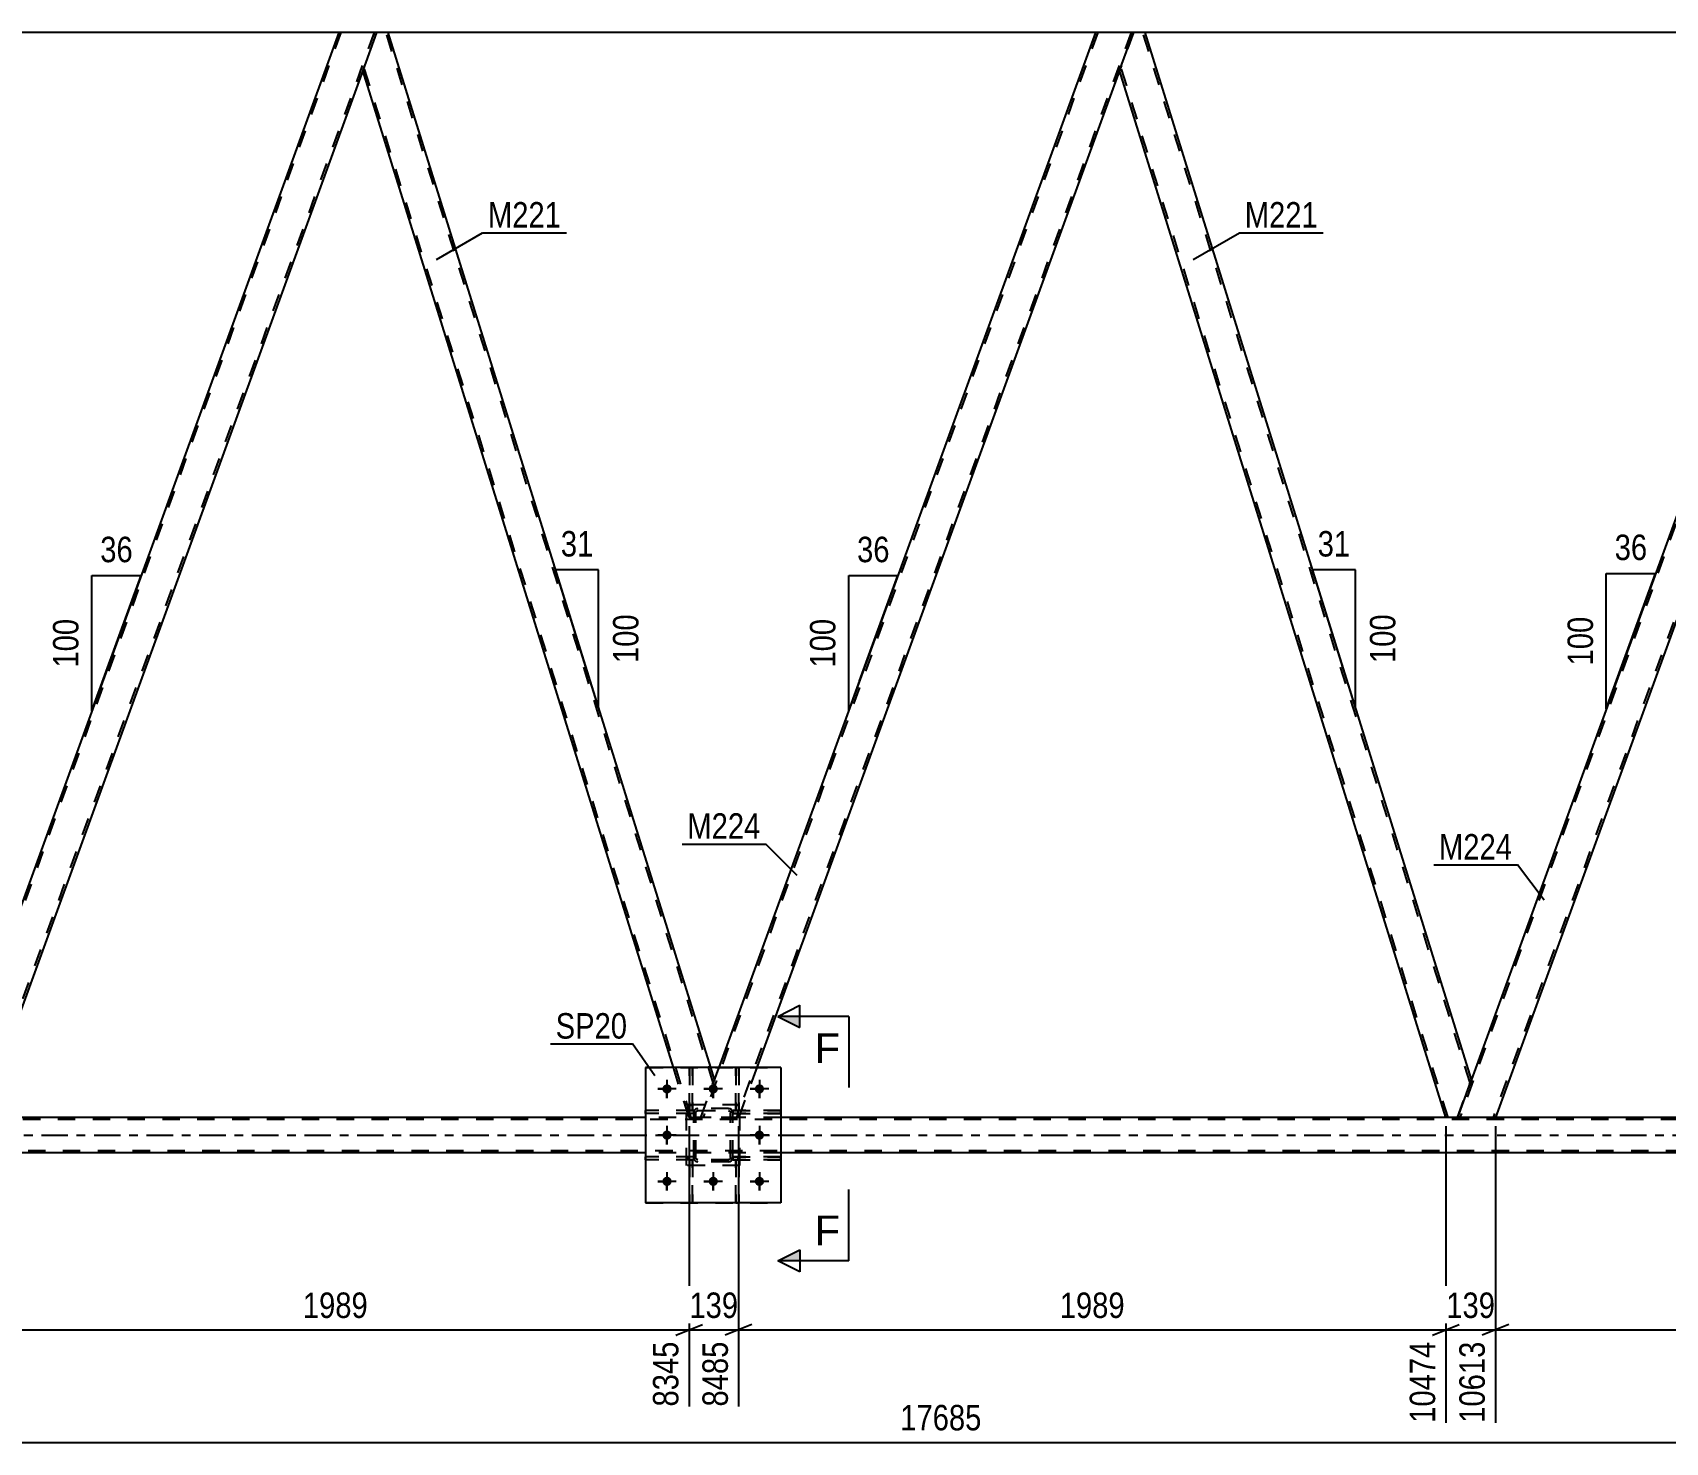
# Model space of a CAD drawing. Header units: millimetres. Extents: x 0 to 841, y 0 to 594.
# Drawn here: x 326.3 to 510, y 300.8 to 459.4 of the extents above; entities that cross this region are included whole.
import ezdxf

# ---------------------------------------------------------------- set-up
doc = ezdxf.new("R2010")
doc.units = ezdxf.units.MM
doc.linetypes.add('DXK_LINE_DOT2', pattern=[3.9198, 1.9599, -1.9599])
doc.linetypes.add('DXK_LINE_DOT3', pattern=[5.9187, 2.979, -0.9799, 0.9799, -0.9799])
doc.styles.add('Arial', font='ARIAL.TTF', dxfattribs={"height": 0.2})
doc.styles.add('Arial Narrow', font='ARIALN.TTF', dxfattribs={"height": 0.2})

# ---------------------------------------------------------------- blocks, each defined once
blk = doc.blocks.new('Part-318893504-3393 - 3250')
at = {"color": 7, "linetype": 'DXK_LINE_DOT2'}
for p, q in [((405.88, 338.77), (399.88, 338.77)), ((399.88, 331.97), (399.88, 338.77)), ((405.88, 331.97), (405.88, 338.77)), ((405.88, 331.97), (399.88, 331.97))]:
    blk.add_line(p, q, dxfattribs=at)
blk = doc.blocks.new('Part-318893504-3394 - 3250')
at = {"color": 7, "linetype": 'DXK_LINE_DOT2'}
for p, q in [((400.68, 337.89), (400.71, 338.07)), ((400.71, 338.07), (400.68, 337.89)), ((400.92, 337.89), (400.94, 337.98)), ((400.94, 337.98), (400.99, 338.06)), ((400.97, 338.33), (401.16, 338.37)), ((401.16, 338.37), (400.97, 338.33)), ((400.99, 338.06), (401.07, 338.11)), ((401.07, 338.11), (401.16, 338.13)), ((404.6, 338.37), (401.16, 338.37)), ((401.16, 338.13), (404.6, 338.13)), ((404.6, 338.37), (404.78, 338.33)), ((404.78, 338.33), (404.6, 338.37)), ((404.6, 338.13), (404.69, 338.11)), ((404.69, 338.11), (404.77, 338.06)), ((404.77, 338.06), (404.82, 337.98)), ((404.82, 337.98), (404.84, 337.89)), ((405.04, 338.07), (405.08, 337.89)), ((405.08, 337.89), (405.04, 338.07)), ((400.68, 332.85), (400.68, 337.89)), ((400.92, 332.85), (400.92, 337.89)), ((404.84, 332.85), (404.84, 337.89)), ((405.08, 332.85), (405.08, 337.89)), ((400.71, 332.67), (400.68, 332.85)), ((400.68, 332.85), (400.71, 332.67)), ((400.94, 332.76), (400.92, 332.85)), ((400.99, 332.68), (400.94, 332.76)), ((401.07, 332.63), (400.99, 332.68)), ((401.16, 332.61), (401.07, 332.63)), ((404.6, 332.61), (401.16, 332.61)), ((404.69, 332.63), (404.6, 332.61)), ((404.77, 332.68), (404.69, 332.63)), ((404.82, 332.76), (404.77, 332.68)), ((404.84, 332.85), (404.82, 332.76)), ((405.08, 332.85), (405.04, 332.67)), ((405.04, 332.67), (405.08, 332.85)), ((401.16, 332.37), (400.97, 332.41)), ((400.97, 332.41), (401.16, 332.37)), ((404.6, 332.37), (401.16, 332.37)), ((404.78, 332.41), (404.6, 332.37)), ((404.6, 332.37), (404.78, 332.41))]:
    blk.add_line(p, q, dxfattribs=at)
at = {"color": 7, "linetype": 'DXK_LINE_DOT3'}
blk.add_line((402.88, 335.37), (402.88, 335.37), dxfattribs=at)
at = {"color": 7, "linetype": 'DXK_LINE_DOT2'}
for centre, start, end in [((401.16, 337.89), 112.5, 157.5), ((401.16, 337.89), 112.5, 157.5), ((404.6, 337.89), 22.5, 67.5), ((404.6, 337.89), 22.5, 67.5), ((401.16, 332.85), 202.5, 247.5), ((401.16, 332.85), 202.5, 247.5), ((404.6, 332.85), 292.5, 337.5), ((404.6, 332.85), 292.5, 337.5)]:
    blk.add_arc(centre, 0.48, start, end, dxfattribs=at)
blk = doc.blocks.new('Part-318893504-3395 - 3250')
at = {"color": 7, "linetype": 'DXK_LINE_DOT2'}
for p, q in [((395.28, 342.97), (410.48, 342.97)), ((395.28, 342.97), (395.28, 327.77)), ((410.48, 342.97), (410.48, 327.77)), ((395.28, 327.77), (410.48, 327.77))]:
    blk.add_line(p, q, dxfattribs=at)
blk = doc.blocks.new('Part-318893504-3443 - 3250')
at = {"color": 7, "linetype": 'DXK_LINE_DOT2'}
for p, q in [((715.26, 337.13), (102.4, 337.13)), ((410.48, 337.37), (395.28, 337.37)), ((490.87, 337.37), (485.29, 337.37)), ((715.83, 333.61), (102.4, 333.61)), ((410.48, 333.37), (395.28, 333.37))]:
    blk.add_line(p, q, dxfattribs=at)
at = {"color": 2, "linetype": 'Continuous'}
for p, q in [((395.28, 337.37), (320.6, 337.37)), ((485.29, 337.37), (410.48, 337.37)), ((565.55, 337.37), (490.87, 337.37)), ((395.28, 333.37), (240.21, 333.37)), ((565.55, 333.37), (410.48, 333.37))]:
    blk.add_line(p, q, dxfattribs=at)
at = {"color": 7, "linetype": 'DXK_LINE_DOT3'}
blk.add_line((102.4, 335.37), (715.54, 335.37), dxfattribs=at)
blk = doc.blocks.new('Part-318893504-3448 - 3250')
at = {"color": 2, "linetype": 'Continuous'}
for p, q in [((365, 459.37), (363.46, 455.12)), ((366.32, 459.37), (365, 459.37)), ((402.6, 342.97), (366.32, 459.37)), ((398.41, 342.97), (363.46, 455.12))]:
    blk.add_line(p, q, dxfattribs=at)
at = {"color": 7, "linetype": 'DXK_LINE_DOT2'}
for p, q in [((402.89, 341.24), (366.07, 459.37)), ((400.41, 337.37), (363.59, 455.49)), ((400.16, 337.37), (398.41, 342.97)), ((401.48, 337.37), (403.02, 341.62)), ((403.02, 341.62), (402.6, 342.97)), ((400.16, 337.37), (401.48, 337.37))]:
    blk.add_line(p, q, dxfattribs=at)
blk = doc.blocks.new('Part-318893504-3459 - 3250')
at = {"color": 7, "linetype": 'DXK_LINE_DOT2'}
for p, q in [((400.68, 337.89), (400.71, 338.07)), ((400.71, 338.07), (400.68, 337.89)), ((400.92, 337.89), (400.94, 337.98)), ((400.94, 337.98), (400.99, 338.06)), ((400.97, 338.33), (401.16, 338.37)), ((401.16, 338.37), (400.97, 338.33)), ((400.99, 338.06), (401.07, 338.11)), ((401.07, 338.11), (401.16, 338.13)), ((404.6, 338.37), (401.16, 338.37)), ((401.16, 338.13), (404.6, 338.13)), ((404.6, 338.37), (404.78, 338.33)), ((404.78, 338.33), (404.6, 338.37)), ((404.6, 338.13), (404.69, 338.11)), ((404.69, 338.11), (404.77, 338.06)), ((404.77, 338.06), (404.82, 337.98)), ((404.82, 337.98), (404.84, 337.89)), ((405.04, 338.07), (405.08, 337.89)), ((405.08, 337.89), (405.04, 338.07)), ((400.68, 332.85), (400.68, 337.89)), ((400.92, 332.85), (400.92, 337.89)), ((404.84, 332.85), (404.84, 337.89)), ((405.08, 332.85), (405.08, 337.89)), ((400.71, 332.67), (400.68, 332.85)), ((400.68, 332.85), (400.71, 332.67)), ((400.94, 332.76), (400.92, 332.85)), ((400.99, 332.68), (400.94, 332.76)), ((401.07, 332.63), (400.99, 332.68)), ((401.16, 332.61), (401.07, 332.63)), ((404.6, 332.61), (401.16, 332.61)), ((404.69, 332.63), (404.6, 332.61)), ((404.77, 332.68), (404.69, 332.63)), ((404.82, 332.76), (404.77, 332.68)), ((404.84, 332.85), (404.82, 332.76)), ((405.08, 332.85), (405.04, 332.67)), ((405.04, 332.67), (405.08, 332.85)), ((401.16, 332.37), (400.97, 332.41)), ((400.97, 332.41), (401.16, 332.37)), ((404.6, 332.37), (401.16, 332.37)), ((404.78, 332.41), (404.6, 332.37)), ((404.6, 332.37), (404.78, 332.41))]:
    blk.add_line(p, q, dxfattribs=at)
at = {"color": 7, "linetype": 'DXK_LINE_DOT3'}
blk.add_line((402.88, 335.37), (402.88, 335.37), dxfattribs=at)
at = {"color": 7, "linetype": 'DXK_LINE_DOT2'}
for centre, start, end in [((401.16, 337.89), 112.5, 157.5), ((401.16, 337.89), 112.5, 157.5), ((404.6, 337.89), 22.5, 67.5), ((404.6, 337.89), 22.5, 67.5), ((401.16, 332.85), 202.5, 247.5), ((401.16, 332.85), 202.5, 247.5), ((404.6, 332.85), 292.5, 337.5), ((404.6, 332.85), 292.5, 337.5)]:
    blk.add_arc(centre, 0.48, start, end, dxfattribs=at)
blk = doc.blocks.new('Part-318893504-3480 - 3250')
at = {"color": 7, "linetype": 'DXK_LINE_DOT2'}
for p, q in [((400.68, 332.93), (395.28, 332.93)), ((395.28, 332.93), (395.28, 332.61)), ((400.68, 332.61), (395.28, 332.61)), ((400.08, 332.61), (400.08, 332.93)), ((400.68, 332.61), (400.68, 332.93))]:
    blk.add_line(p, q, dxfattribs=at)
blk = doc.blocks.new('Part-318893504-3483 - 3250')
at = {"color": 7, "linetype": 'DXK_LINE_DOT2'}
for p, q in [((400.68, 338.13), (395.28, 338.13)), ((395.28, 338.13), (395.28, 337.81)), ((400.08, 337.81), (400.08, 338.13)), ((400.68, 337.81), (400.68, 338.13)), ((400.68, 337.81), (395.28, 337.81))]:
    blk.add_line(p, q, dxfattribs=at)
blk = doc.blocks.new('Bolt-318893504-3623 - 3250')
at = {"linetype": 'Continuous'}
for points in [[(398.2, 340.57, -1), (397.16, 340.57, -1)], [(403.4, 340.57, -1), (402.36, 340.57, -1)], [(408.6, 340.57, -1), (407.56, 340.57, -1)], [(398.2, 335.37, -1), (397.16, 335.37, -1)], [(408.6, 335.37, -1), (407.56, 335.37, -1)], [(398.2, 330.17, -1), (397.16, 330.17, -1)], [(403.4, 330.17, -1), (402.36, 330.17, -1)], [(408.6, 330.17, -1), (407.56, 330.17, -1)]]:
    blk.add_hatch(color=1, dxfattribs=at).paths.add_polyline_path(points)
at = {"color": 1, "linetype": 'Continuous'}
for p, q in [((397.68, 341.61), (397.68, 339.53)), ((402.88, 341.61), (402.88, 339.53)), ((408.08, 341.61), (408.08, 339.53)), ((398.72, 340.57), (396.64, 340.57)), ((403.92, 340.57), (401.84, 340.57)), ((409.12, 340.57), (407.04, 340.57)), ((397.68, 336.41), (397.68, 334.33)), ((408.08, 336.41), (408.08, 334.33)), ((398.72, 335.37), (396.64, 335.37)), ((409.12, 335.37), (407.04, 335.37)), ((397.68, 331.21), (397.68, 329.13)), ((402.88, 331.21), (402.88, 329.13)), ((408.08, 331.21), (408.08, 329.13)), ((398.72, 330.17), (396.64, 330.17)), ((403.92, 330.17), (401.84, 330.17)), ((409.12, 330.17), (407.04, 330.17))]:
    blk.add_line(p, q, dxfattribs=at)
blk = doc.blocks.new('Bolt-318893504-3499 - 3250')
at = {"color": 1, "linetype": 'Continuous'}
for p, q in [((397.68, 341.61), (397.68, 340.92)), ((402.88, 341.61), (402.88, 340.92)), ((408.08, 341.61), (408.08, 340.92)), ((396.64, 340.57), (397.33, 340.57)), ((397.68, 339.53), (397.68, 340.22)), ((398.72, 340.57), (398.02, 340.57)), ((401.84, 340.57), (402.53, 340.57)), ((402.88, 339.53), (402.88, 340.22)), ((403.92, 340.57), (403.22, 340.57)), ((407.04, 340.57), (407.73, 340.57)), ((408.08, 339.53), (408.08, 340.22)), ((409.12, 340.57), (408.42, 340.57)), ((397.68, 336.41), (397.68, 335.72)), ((408.08, 336.41), (408.08, 335.72)), ((396.64, 335.37), (397.33, 335.37)), ((397.68, 334.33), (397.68, 335.02)), ((398.72, 335.37), (398.02, 335.37)), ((407.04, 335.37), (407.73, 335.37)), ((408.08, 334.33), (408.08, 335.02)), ((409.12, 335.37), (408.42, 335.37)), ((397.68, 331.21), (397.68, 330.52)), ((402.88, 331.21), (402.88, 330.52)), ((408.08, 331.21), (408.08, 330.52)), ((396.64, 330.17), (397.33, 330.17)), ((397.68, 329.13), (397.68, 329.82)), ((398.72, 330.17), (398.02, 330.17)), ((401.84, 330.17), (402.53, 330.17)), ((402.88, 329.13), (402.88, 329.82)), ((403.92, 330.17), (403.22, 330.17)), ((407.04, 330.17), (407.73, 330.17)), ((408.08, 329.13), (408.08, 329.82)), ((409.12, 330.17), (408.42, 330.17))]:
    blk.add_line(p, q, dxfattribs=at)
blk = doc.blocks.new('Part-318893504-3585 - 3250')
at = {"color": 7, "linetype": 'DXK_LINE_DOT2'}
for p, q in [((410.48, 332.93), (405.08, 332.93)), ((405.08, 332.93), (405.08, 332.61)), ((405.08, 332.61), (410.48, 332.61)), ((405.68, 332.61), (405.68, 332.93)), ((410.48, 332.61), (410.48, 332.93))]:
    blk.add_line(p, q, dxfattribs=at)
blk = doc.blocks.new('Part-318893504-3504 - 3250')
at = {"color": 2, "linetype": 'Continuous'}
for p, q in [((448.59, 455.12), (450.14, 459.37)), ((451.46, 459.37), (450.14, 459.37)), ((488.16, 341.62), (451.46, 459.37)), ((485.29, 337.37), (448.59, 455.12)), ((488.16, 341.62), (487.89, 340.87)), ((487.89, 340.87), (486.61, 337.37)), ((486.61, 337.37), (485.29, 337.37))]:
    blk.add_line(p, q, dxfattribs=at)
at = {"color": 7, "linetype": 'DXK_LINE_DOT2'}
for p, q in [((488.02, 341.24), (451.2, 459.37)), ((485.54, 337.37), (448.73, 455.49))]:
    blk.add_line(p, q, dxfattribs=at)
blk = doc.blocks.new('Part-318893504-3509 - 3250')
at = {"color": 7, "linetype": 'DXK_LINE_DOT2'}
for p, q in [((446.14, 459.37), (401.73, 337.37)), ((449.88, 459.37), (405.48, 337.37)), ((450.14, 459.37), (448.59, 455.12)), ((401.48, 337.37), (403.52, 342.97)), ((407.77, 342.97), (405.73, 337.37)), ((405.73, 337.37), (401.48, 337.37))]:
    blk.add_line(p, q, dxfattribs=at)
at = {"color": 2, "linetype": 'Continuous'}
for p, q in [((445.88, 459.37), (403.52, 342.97)), ((450.14, 459.37), (445.88, 459.37)), ((448.59, 455.12), (407.77, 342.97))]:
    blk.add_line(p, q, dxfattribs=at)
blk = doc.blocks.new('Part-318893504-3665 - 3250')
at = {"color": 7, "linetype": 'DXK_LINE_DOT2'}
for p, q in [((531.27, 459.37), (486.87, 337.37)), ((535.02, 459.37), (490.61, 337.37)), ((535.27, 459.37), (533.72, 455.12)), ((486.61, 337.37), (488.16, 341.62)), ((490.55, 337.37), (490.72, 337.37))]:
    blk.add_line(p, q, dxfattribs=at)
at = {"color": 2, "linetype": 'Continuous'}
for p, q in [((531.01, 459.37), (488.16, 341.62)), ((535.27, 459.37), (531.01, 459.37)), ((533.72, 455.12), (490.87, 337.37)), ((490.55, 337.37), (486.61, 337.37)), ((490.83, 337.37), (490.55, 337.37)), ((490.87, 337.37), (490.83, 337.37))]:
    blk.add_line(p, q, dxfattribs=at)
blk = doc.blocks.new('Part-318893504-3526 - 3250')
at = {"color": 2, "linetype": 'Continuous'}
for p, q in [((410.48, 342.97), (395.28, 342.97)), ((395.28, 342.97), (395.28, 327.77)), ((410.48, 342.97), (410.48, 327.77)), ((410.48, 327.77), (395.28, 327.77))]:
    blk.add_line(p, q, dxfattribs=at)
blk = doc.blocks.new('Part-318893504-3659 - 3250')
at = {"color": 2, "linetype": 'Continuous'}
for p, q in [((360.75, 459.37), (281.19, 459.37)), ((445.88, 459.37), (366.32, 459.37)), ((531.01, 459.37), (451.46, 459.37))]:
    blk.add_line(p, q, dxfattribs=at)
at = {"color": 7, "linetype": 'DXK_LINE_DOT2'}
for p, q in [((366.32, 459.37), (360.75, 459.37)), ((451.46, 459.37), (445.88, 459.37))]:
    blk.add_line(p, q, dxfattribs=at)
blk = doc.blocks.new('Part-318893504-3553 - 3250')
at = {"color": 7, "linetype": 'DXK_LINE_DOT2'}
for p, q in [((405.43, 342.97), (405.43, 338.13)), ((405.75, 342.97), (405.43, 342.97)), ((405.75, 338.13), (405.75, 342.97)), ((405.43, 338.73), (405.75, 338.73)), ((405.43, 338.13), (405.75, 338.13))]:
    blk.add_line(p, q, dxfattribs=at)
blk = doc.blocks.new('Part-318893504-3556 - 3250')
at = {"color": 7, "linetype": 'DXK_LINE_DOT2'}
for p, q in [((400.23, 342.97), (400.23, 338.13)), ((400.55, 342.97), (400.23, 342.97)), ((400.55, 338.13), (400.55, 342.97)), ((400.23, 338.73), (400.55, 338.73)), ((400.23, 338.13), (400.55, 338.13))]:
    blk.add_line(p, q, dxfattribs=at)
blk = doc.blocks.new('Part-318893504-3567 - 3250')
at = {"color": 7, "linetype": 'DXK_LINE_DOT2'}
for p, q in [((405.75, 332.61), (405.43, 332.61)), ((405.43, 332.61), (405.43, 327.77)), ((405.75, 327.77), (405.75, 332.61)), ((405.43, 332.01), (405.75, 332.01)), ((405.43, 327.77), (405.75, 327.77))]:
    blk.add_line(p, q, dxfattribs=at)
blk = doc.blocks.new('Part-318893504-3570 - 3250')
at = {"color": 7, "linetype": 'DXK_LINE_DOT2'}
for p, q in [((405.08, 337.81), (405.08, 338.13)), ((405.08, 338.13), (410.48, 338.13)), ((405.68, 337.81), (405.68, 338.13)), ((410.48, 338.13), (410.48, 337.81)), ((410.48, 337.81), (405.08, 337.81))]:
    blk.add_line(p, q, dxfattribs=at)
blk = doc.blocks.new('Part-318893504-3574 - 3250')
at = {"color": 7, "linetype": 'DXK_LINE_DOT2'}
for p, q in [((405.43, 327.77), (405.43, 332.61)), ((405.43, 332.61), (405.75, 332.61)), ((405.75, 332.61), (405.75, 327.77)), ((405.43, 332.01), (405.75, 332.01)), ((405.75, 327.77), (405.43, 327.77))]:
    blk.add_line(p, q, dxfattribs=at)
blk = doc.blocks.new('Part-318893504-3577 - 3250')
at = {"color": 7, "linetype": 'DXK_LINE_DOT2'}
for p, q in [((400.23, 327.77), (400.23, 332.61)), ((400.23, 332.61), (400.55, 332.61)), ((400.55, 332.61), (400.55, 327.77)), ((400.23, 332.01), (400.55, 332.01)), ((400.55, 327.77), (400.23, 327.77))]:
    blk.add_line(p, q, dxfattribs=at)
blk = doc.blocks.new('Part-318893504-3597 - 3250')
at = {"color": 7, "linetype": 'DXK_LINE_DOT2'}
for p, q in [((400.68, 338.13), (395.28, 338.13)), ((395.28, 337.81), (395.28, 338.13)), ((400.08, 337.81), (400.08, 338.13)), ((400.68, 338.13), (400.68, 337.81)), ((400.68, 337.81), (395.28, 337.81))]:
    blk.add_line(p, q, dxfattribs=at)
blk = doc.blocks.new('Part-318893504-3600 - 3250')
at = {"color": 7, "linetype": 'DXK_LINE_DOT2'}
for p, q in [((405.08, 332.61), (405.08, 332.93)), ((405.08, 332.93), (410.48, 332.93)), ((410.48, 332.61), (405.08, 332.61)), ((405.68, 332.61), (405.68, 332.93)), ((410.48, 332.93), (410.48, 332.61))]:
    blk.add_line(p, q, dxfattribs=at)
blk = doc.blocks.new('Part-318893504-3603 - 3250')
at = {"color": 7, "linetype": 'DXK_LINE_DOT2'}
for p, q in [((405.88, 338.77), (399.88, 338.77)), ((399.88, 331.97), (399.88, 338.77)), ((405.88, 331.97), (405.88, 338.77)), ((405.88, 331.97), (399.88, 331.97))]:
    blk.add_line(p, q, dxfattribs=at)
blk = doc.blocks.new('Part-318893504-3606 - 3250')
at = {"color": 7, "linetype": 'DXK_LINE_DOT2'}
for p, q in [((400.55, 332.61), (400.23, 332.61)), ((400.23, 332.61), (400.23, 327.77)), ((400.55, 327.77), (400.55, 332.61)), ((400.23, 332.01), (400.55, 332.01)), ((400.23, 327.77), (400.55, 327.77))]:
    blk.add_line(p, q, dxfattribs=at)
blk = doc.blocks.new('Part-318893504-3636 - 3250')
at = {"color": 7, "linetype": 'DXK_LINE_DOT2'}
for p, q in [((405.43, 338.13), (405.43, 342.97)), ((405.43, 342.97), (405.75, 342.97)), ((405.75, 342.97), (405.75, 338.13)), ((405.43, 338.73), (405.75, 338.73)), ((405.75, 338.13), (405.43, 338.13))]:
    blk.add_line(p, q, dxfattribs=at)
blk = doc.blocks.new('Part-318893504-3644 - 3250')
at = {"color": 7, "linetype": 'DXK_LINE_DOT2'}
for p, q in [((361, 459.37), (316.6, 337.37)), ((364.75, 459.37), (320.34, 337.37)), ((365, 459.37), (363.46, 455.12)), ((316.34, 337.37), (317.89, 341.62)), ((320.28, 337.37), (320.45, 337.37))]:
    blk.add_line(p, q, dxfattribs=at)
at = {"color": 2, "linetype": 'Continuous'}
for p, q in [((360.75, 459.37), (317.89, 341.62)), ((365, 459.37), (360.75, 459.37)), ((363.46, 455.12), (320.6, 337.37)), ((320.28, 337.37), (316.34, 337.37)), ((320.56, 337.37), (320.28, 337.37)), ((320.6, 337.37), (320.56, 337.37))]:
    blk.add_line(p, q, dxfattribs=at)
blk = doc.blocks.new('Part-318893504-3674 - 3250')
at = {"color": 7, "linetype": 'DXK_LINE_DOT2'}
for p, q in [((400.68, 332.93), (395.28, 332.93)), ((395.28, 332.61), (395.28, 332.93)), ((400.68, 332.61), (395.28, 332.61)), ((400.08, 332.61), (400.08, 332.93)), ((400.68, 332.93), (400.68, 332.61))]:
    blk.add_line(p, q, dxfattribs=at)
blk = doc.blocks.new('Part-318893504-3700 - 3250')
at = {"color": 7, "linetype": 'DXK_LINE_DOT2'}
for p, q in [((410.48, 338.13), (405.08, 338.13)), ((405.08, 338.13), (405.08, 337.81)), ((405.68, 337.81), (405.68, 338.13)), ((410.48, 337.81), (410.48, 338.13)), ((405.08, 337.81), (410.48, 337.81))]:
    blk.add_line(p, q, dxfattribs=at)
blk = doc.blocks.new('Part-318893504-3706 - 3250')
at = {"color": 7, "linetype": 'DXK_LINE_DOT2'}
for p, q in [((400.23, 338.13), (400.23, 342.97)), ((400.23, 342.97), (400.55, 342.97)), ((400.55, 342.97), (400.55, 338.13)), ((400.23, 338.73), (400.55, 338.73)), ((400.55, 338.13), (400.23, 338.13))]:
    blk.add_line(p, q, dxfattribs=at)
blk = doc.blocks.new('AngleDimension-318893504-12706 - 3250')
at = {"color": 7, "linetype": 'Continuous'}
for p, q in [((503.34, 398.55), (508.88, 398.55)), ((503.34, 383.33), (508.88, 398.55)), ((503.34, 383.33), (503.34, 398.55)), ((504.57, 386.71), (508.88, 398.55))]:
    blk.add_line(p, q, dxfattribs=at)
at = {"color": 0}
for points in [[(508.54, 399.45), (508.54, 403.65), (503.68, 403.65), (503.68, 399.45)], [(502.44, 394.28), (498.24, 394.28), (498.24, 387.6), (502.44, 387.6)]]:
    blk.add_wipeout(points, dxfattribs=at)
at = {"color": 3, "style": 'Arial Narrow'}
blk.add_text('36', height=2.863, dxfattribs=at).set_placement((504.28, 400.05))
blk.add_text('100', height=2.863, rotation=90.0002, dxfattribs=at).set_placement((501.84, 388.2))
blk = doc.blocks.new('StraightDimension-318893504-4085 - 3250')
at = {"color": 7, "linetype": 'Continuous'}
for p, q in [((320.6, 336.37), (320.6, 304.85)), ((400.16, 336.37), (400.16, 304.85)), ((322.1, 314.06), (319.1, 312.86)), ((398.66, 312.86), (401.66, 314.06)), ((320.6, 313.46), (400.16, 313.46))]:
    blk.add_line(p, q, dxfattribs=at)
at = {"color": 0}
blk.add_wipeout([(364.63, 314.21), (364.63, 318.41), (356.12, 318.41), (356.12, 314.21)], dxfattribs=at)
at = {"color": 0, "linetype": 'Continuous'}
blk.add_wipeout([(399.56, 312.76), (395.36, 312.76), (395.36, 304.25), (399.56, 304.25)], dxfattribs=at)
at = {"color": 3, "style": 'Arial Narrow'}
blk.add_text('1989', height=2.863, dxfattribs=at).set_placement((356.72, 314.81))
at = {"color": 3, "linetype": 'Continuous', "style": 'Arial Narrow'}
blk.add_text('8345', height=2.863, rotation=90.0002, dxfattribs=at).set_placement((398.96, 304.85))
blk = doc.blocks.new('AngleDimension-318893504-12650 - 3250')
at = {"color": 7, "linetype": 'Continuous'}
for p, q in [((332.98, 398.31), (338.53, 398.31)), ((332.98, 383.09), (338.53, 398.31)), ((332.98, 383.09), (332.98, 398.31)), ((334.21, 386.47), (338.53, 398.31))]:
    blk.add_line(p, q, dxfattribs=at)
at = {"color": 0}
for points in [[(338.18, 399.21), (338.18, 403.41), (333.33, 403.41), (333.33, 399.21)], [(332.08, 394.04), (327.88, 394.04), (327.88, 387.36), (332.08, 387.36)]]:
    blk.add_wipeout(points, dxfattribs=at)
at = {"color": 3, "style": 'Arial Narrow'}
blk.add_text('36', height=2.863, dxfattribs=at).set_placement((333.93, 399.81))
blk.add_text('100', height=2.863, rotation=90.0002, dxfattribs=at).set_placement((331.48, 387.96))
blk = doc.blocks.new('StraightDimension-318893504-3990 - 3250')
at = {"color": 7, "linetype": 'Continuous'}
blk.add_line((93.14, 300.82), (763.84, 300.82), dxfattribs=at)
at = {"color": 0}
blk.add_wipeout([(433.66, 301.57), (433.66, 305.77), (423.32, 305.77), (423.32, 301.57)], dxfattribs=at)
at = {"color": 3, "style": 'Arial Narrow'}
blk.add_text('17685', height=2.863, dxfattribs=at).set_placement((423.92, 302.17))
blk = doc.blocks.new('StraightDimension-318893504-4104 - 3250')
at = {"color": 7, "linetype": 'Continuous'}
for p, q in [((400.16, 336.37), (400.16, 304.85)), ((405.73, 336.37), (405.73, 304.85)), ((398.66, 312.86), (401.66, 314.06)), ((407.23, 314.06), (404.23, 312.86)), ((400.16, 313.46), (405.73, 313.46))]:
    blk.add_line(p, q, dxfattribs=at)
at = {"color": 0}
blk.add_wipeout([(406.29, 314.21), (406.29, 318.41), (399.6, 318.41), (399.6, 314.21)], dxfattribs=at)
at = {"color": 0, "linetype": 'Continuous'}
blk.add_wipeout([(405.13, 312.76), (400.93, 312.76), (400.93, 304.25), (405.13, 304.25)], dxfattribs=at)
at = {"color": 3, "style": 'Arial Narrow'}
blk.add_text('139', height=2.863, dxfattribs=at).set_placement((400.2, 314.81))
at = {"color": 3, "linetype": 'Continuous', "style": 'Arial Narrow'}
blk.add_text('8485', height=2.863, rotation=90.0002, dxfattribs=at).set_placement((404.53, 304.85))
blk = doc.blocks.new('StraightDimension-318893504-4123 - 3250')
at = {"color": 7, "linetype": 'Continuous'}
for p, q in [((405.73, 336.37), (405.73, 304.85)), ((485.29, 336.37), (485.29, 303.02)), ((407.23, 314.06), (404.23, 312.86)), ((483.79, 312.86), (486.79, 314.06)), ((405.73, 313.46), (485.29, 313.46))]:
    blk.add_line(p, q, dxfattribs=at)
at = {"color": 0}
blk.add_wipeout([(449.77, 314.21), (449.77, 318.41), (441.26, 318.41), (441.26, 314.21)], dxfattribs=at)
at = {"color": 0, "linetype": 'Continuous'}
blk.add_wipeout([(484.69, 312.76), (480.49, 312.76), (480.49, 302.42), (484.69, 302.42)], dxfattribs=at)
at = {"color": 3, "style": 'Arial Narrow'}
blk.add_text('1989', height=2.863, dxfattribs=at).set_placement((441.86, 314.81))
at = {"color": 3, "linetype": 'Continuous', "style": 'Arial Narrow'}
blk.add_text('10474', height=2.863, rotation=90.0002, dxfattribs=at).set_placement((484.09, 303.02))
blk = doc.blocks.new('StraightDimension-318893504-4142 - 3250')
at = {"color": 7, "linetype": 'Continuous'}
for p, q in [((485.29, 336.37), (485.29, 303.02)), ((490.87, 336.37), (490.87, 303.02)), ((483.79, 312.86), (486.79, 314.06)), ((492.37, 314.06), (489.37, 312.86)), ((485.29, 313.46), (490.87, 313.46))]:
    blk.add_line(p, q, dxfattribs=at)
at = {"color": 0}
blk.add_wipeout([(491.42, 314.21), (491.42, 318.41), (484.74, 318.41), (484.74, 314.21)], dxfattribs=at)
at = {"color": 0, "linetype": 'Continuous'}
blk.add_wipeout([(490.27, 312.76), (486.07, 312.76), (486.07, 302.42), (490.27, 302.42)], dxfattribs=at)
at = {"color": 3, "style": 'Arial Narrow'}
blk.add_text('139', height=2.863, dxfattribs=at).set_placement((485.34, 314.81))
at = {"color": 3, "linetype": 'Continuous', "style": 'Arial Narrow'}
blk.add_text('10613', height=2.863, rotation=90.0002, dxfattribs=at).set_placement((489.67, 303.02))
blk = doc.blocks.new('StraightDimension-318893504-4161 - 3250')
at = {"color": 7, "linetype": 'Continuous'}
for p, q in [((490.87, 336.37), (490.87, 303.02)), ((570.43, 336.37), (570.43, 303.02)), ((492.37, 314.06), (489.37, 312.86)), ((568.93, 312.86), (571.93, 314.06)), ((490.87, 313.46), (570.43, 313.46))]:
    blk.add_line(p, q, dxfattribs=at)
at = {"color": 0}
blk.add_wipeout([(534.9, 314.21), (534.9, 318.41), (526.39, 318.41), (526.39, 314.21)], dxfattribs=at)
at = {"color": 0, "linetype": 'Continuous'}
blk.add_wipeout([(569.83, 312.76), (565.63, 312.76), (565.63, 302.42), (569.83, 302.42)], dxfattribs=at)
at = {"color": 3, "style": 'Arial Narrow'}
blk.add_text('1989', height=2.863, dxfattribs=at).set_placement((526.99, 314.81))
at = {"color": 3, "linetype": 'Continuous', "style": 'Arial Narrow'}
blk.add_text('12602', height=2.863, rotation=90.0002, dxfattribs=at).set_placement((569.23, 303.02))
blk = doc.blocks.new('AngleDimension-318893504-12648 - 3250')
at = {"color": 7, "linetype": 'Continuous'}
for p, q in [((388.75, 387.4), (385.15, 398.95)), ((389.97, 398.95), (385.15, 398.95)), ((389.97, 383.48), (385.15, 398.95)), ((389.97, 383.48), (389.97, 398.95))]:
    blk.add_line(p, q, dxfattribs=at)
at = {"color": 0}
for points in [[(389.99, 399.85), (389.99, 404.05), (385.14, 404.05), (385.14, 399.85)], [(395.07, 394.56), (390.87, 394.56), (390.87, 387.87), (395.07, 387.87)]]:
    blk.add_wipeout(points, dxfattribs=at)
at = {"color": 3, "style": 'Arial Narrow'}
blk.add_text('31', height=2.863, dxfattribs=at).set_placement((385.74, 400.45))
blk.add_text('100', height=2.863, rotation=90.0002, dxfattribs=at).set_placement((394.47, 388.47))
blk = doc.blocks.new('AngleDimension-318893504-12676 - 3250')
at = {"color": 7, "linetype": 'Continuous'}
for p, q in [((473.89, 387.4), (470.29, 398.95)), ((475.11, 398.95), (470.29, 398.95)), ((475.11, 383.48), (470.29, 398.95)), ((475.11, 383.48), (475.11, 398.95))]:
    blk.add_line(p, q, dxfattribs=at)
at = {"color": 0}
for points in [[(475.13, 399.85), (475.13, 404.05), (470.27, 404.05), (470.27, 399.85)], [(480.21, 394.56), (476.01, 394.56), (476.01, 387.87), (480.21, 387.87)]]:
    blk.add_wipeout(points, dxfattribs=at)
at = {"color": 3, "style": 'Arial Narrow'}
blk.add_text('31', height=2.863, dxfattribs=at).set_placement((470.87, 400.45))
blk.add_text('100', height=2.863, rotation=90.0002, dxfattribs=at).set_placement((479.61, 388.47))
blk = doc.blocks.new('AngleDimension-318893504-12678 - 3250')
at = {"color": 7, "linetype": 'Continuous'}
for p, q in [((418.12, 398.31), (423.66, 398.31)), ((418.12, 383.09), (423.66, 398.31)), ((418.12, 383.09), (418.12, 398.31)), ((419.35, 386.47), (423.66, 398.31))]:
    blk.add_line(p, q, dxfattribs=at)
at = {"color": 0}
for points in [[(423.32, 399.21), (423.32, 403.41), (418.46, 403.41), (418.46, 399.21)], [(417.22, 394.04), (413.02, 394.04), (413.02, 387.36), (417.22, 387.36)]]:
    blk.add_wipeout(points, dxfattribs=at)
at = {"color": 3, "style": 'Arial Narrow'}
blk.add_text('36', height=2.863, dxfattribs=at).set_placement((419.06, 399.81))
blk.add_text('100', height=2.863, rotation=90.0002, dxfattribs=at).set_placement((416.62, 387.96))
blk = doc.blocks.new('Mark-318893504-3444 - 3250')
at = {"color": 0}
blk.add_wipeout([(385.76, 437.45), (385.76, 440.45), (377.54, 440.45), (377.54, 437.45)], dxfattribs=at)
blk.add_wipeout([(385.76, 437.45), (385.76, 440.45), (377.54, 440.45), (377.54, 437.45)], dxfattribs=at)
at = {"color": 30, "linetype": 'Continuous'}
for p, q in [((371.74, 433.85), (376.94, 436.85)), ((376.94, 436.85), (386.36, 436.85))]:
    blk.add_line(p, q, dxfattribs=at)
at = {"color": 3, "style": 'Arial Narrow'}
blk.add_text('M221', height=2.863, dxfattribs=at).set_placement((377.54, 437.45))
blk = doc.blocks.new('Mark-318893504-3500 - 3250')
at = {"color": 0}
blk.add_wipeout([(470.89, 437.45), (470.89, 440.45), (462.67, 440.45), (462.67, 437.45)], dxfattribs=at)
blk.add_wipeout([(470.89, 437.45), (470.89, 440.45), (462.67, 440.45), (462.67, 437.45)], dxfattribs=at)
at = {"color": 30, "linetype": 'Continuous'}
for p, q in [((456.87, 433.85), (462.07, 436.85)), ((462.07, 436.85), (471.49, 436.85))]:
    blk.add_line(p, q, dxfattribs=at)
at = {"color": 3, "style": 'Arial Narrow'}
blk.add_text('M221', height=2.863, dxfattribs=at).set_placement((462.67, 437.45))
blk = doc.blocks.new('Mark-318893504-3505 - 3250')
at = {"color": 0}
blk.add_wipeout([(408.2, 368.71), (408.2, 371.71), (399.97, 371.71), (399.97, 368.71)], dxfattribs=at)
blk.add_wipeout([(408.2, 368.71), (408.2, 371.71), (399.97, 371.71), (399.97, 368.71)], dxfattribs=at)
at = {"color": 30, "linetype": 'Continuous'}
for p in [(399.37, 368.11), (412.33, 364.57)]:
    blk.add_line(p, (408.8, 368.11), dxfattribs=at)
at = {"color": 3, "style": 'Arial Narrow'}
blk.add_text('M224', height=2.863, dxfattribs=at).set_placement((399.97, 368.71))
blk = doc.blocks.new('Mark-318893504-3522 - 3250')
at = {"color": 0}
blk.add_wipeout([(393.2, 346.23), (393.2, 349.23), (385.16, 349.23), (385.16, 346.23)], dxfattribs=at)
blk.add_wipeout([(393.2, 346.23), (393.2, 349.23), (385.16, 349.23), (385.16, 346.23)], dxfattribs=at)
at = {"color": 30, "linetype": 'Continuous'}
for p in [(384.56, 345.63), (396.33, 342.05)]:
    blk.add_line(p, (393.8, 345.63), dxfattribs=at)
at = {"color": 3, "style": 'Arial Narrow'}
blk.add_text('SP20', height=2.863, dxfattribs=at).set_placement((385.16, 346.23))
blk = doc.blocks.new('Mark-318893504-3661 - 3250')
at = {"color": 0}
blk.add_wipeout([(492.75, 366.37), (492.75, 369.37), (484.52, 369.37), (484.52, 366.37)], dxfattribs=at)
blk.add_wipeout([(492.75, 366.37), (492.75, 369.37), (484.52, 369.37), (484.52, 366.37)], dxfattribs=at)
at = {"color": 30, "linetype": 'Continuous'}
for p in [(483.92, 365.77), (496.35, 361.78)]:
    blk.add_line(p, (493.35, 365.77), dxfattribs=at)
at = {"color": 3, "style": 'Arial Narrow'}
blk.add_text('M224', height=2.863, dxfattribs=at).set_placement((484.52, 366.37))
blk = doc.blocks.new('SectionMark-318893504-4689 - 3250')
at = {"linetype": 'Continuous'}
for points in [[(412.64, 348.73), (412.64, 347.48), (410.14, 348.73)], [(412.64, 322.49), (412.64, 321.24), (410.14, 321.24)]]:
    blk.add_hatch(color=6, dxfattribs=at).paths.add_polyline_path(points)
at = {"color": 6, "linetype": 'Continuous'}
for p, q in [((410.14, 348.73), (412.64, 349.98)), ((412.64, 347.48), (412.64, 349.98)), ((418.14, 348.73), (410.14, 348.73)), ((410.14, 348.73), (412.64, 347.48)), ((418.14, 348.73), (418.14, 340.73)), ((418.14, 321.24), (418.14, 329.24)), ((410.14, 321.24), (412.64, 322.49)), ((412.64, 322.49), (412.64, 319.99)), ((418.14, 321.24), (410.14, 321.24)), ((412.64, 319.99), (410.14, 321.24))]:
    blk.add_line(p, q, dxfattribs=at)
at = {"color": 0, "linetype": 'Continuous'}
for points in [[(417.14, 343.48), (417.14, 346.98), (414.29, 346.98), (414.29, 343.48)], [(417.14, 322.99), (417.14, 326.49), (414.29, 326.49), (414.29, 322.99)]]:
    blk.add_wipeout(points, dxfattribs=at)
at = {"color": 3, "linetype": 'Continuous', "style": 'Arial'}
for p in [(414.29, 343.48), (414.29, 322.99)]:
    blk.add_text('F', height=3.34, dxfattribs=at).set_placement(p)

msp = doc.modelspace()

# ---------------------------------------------------------------- block references
for name in ['Part-318893504-3659 - 3250', 'Part-318893504-3644 - 3250', 'Part-318893504-3448 - 3250', 'Part-318893504-3509 - 3250', 'Part-318893504-3504 - 3250', 'Part-318893504-3665 - 3250', 'Part-318893504-3395 - 3250', 'Part-318893504-3526 - 3250', 'Bolt-318893504-3623 - 3250', 'Bolt-318893504-3499 - 3250', 'Part-318893504-3556 - 3250', 'Part-318893504-3706 - 3250', 'Part-318893504-3553 - 3250', 'Part-318893504-3636 - 3250', 'Part-318893504-3483 - 3250', 'Part-318893504-3597 - 3250', 'Part-318893504-3393 - 3250', 'Part-318893504-3603 - 3250', 'Part-318893504-3394 - 3250', 'Part-318893504-3459 - 3250', 'Part-318893504-3570 - 3250', 'Part-318893504-3700 - 3250', 'Part-318893504-3443 - 3250', 'Part-318893504-3480 - 3250', 'Part-318893504-3674 - 3250', 'Part-318893504-3577 - 3250', 'Part-318893504-3606 - 3250', 'Part-318893504-3585 - 3250', 'Part-318893504-3600 - 3250', 'Part-318893504-3567 - 3250', 'Part-318893504-3574 - 3250']:
    msp.add_blockref(name, (0, 0))

# ---------------------------------------------------------------- next in the draw order: block references
for name in ['AngleDimension-318893504-12650 - 3250', 'AngleDimension-318893504-12706 - 3250', 'StraightDimension-318893504-4085 - 3250']:
    msp.add_blockref(name, (0, 0))

# ---------------------------------------------------------------- next in the draw order: block references
msp.add_blockref('StraightDimension-318893504-3990 - 3250', (0, 0))

# ---------------------------------------------------------------- next in the draw order: block references
for name in ['Mark-318893504-3444 - 3250', 'Mark-318893504-3500 - 3250', 'AngleDimension-318893504-12648 - 3250', 'AngleDimension-318893504-12676 - 3250', 'AngleDimension-318893504-12678 - 3250', 'Mark-318893504-3505 - 3250', 'Mark-318893504-3661 - 3250', 'Mark-318893504-3522 - 3250', 'StraightDimension-318893504-4104 - 3250']:
    msp.add_blockref(name, (0, 0))

# ---------------------------------------------------------------- next in the draw order: block references
msp.add_blockref('StraightDimension-318893504-4123 - 3250', (0, 0))

# ---------------------------------------------------------------- next in the draw order: block references
for name in ['SectionMark-318893504-4689 - 3250', 'StraightDimension-318893504-4142 - 3250']:
    msp.add_blockref(name, (0, 0))

# ---------------------------------------------------------------- next in the draw order: block references
msp.add_blockref('StraightDimension-318893504-4161 - 3250', (0, 0))

doc.saveas('drawing.dxf')
